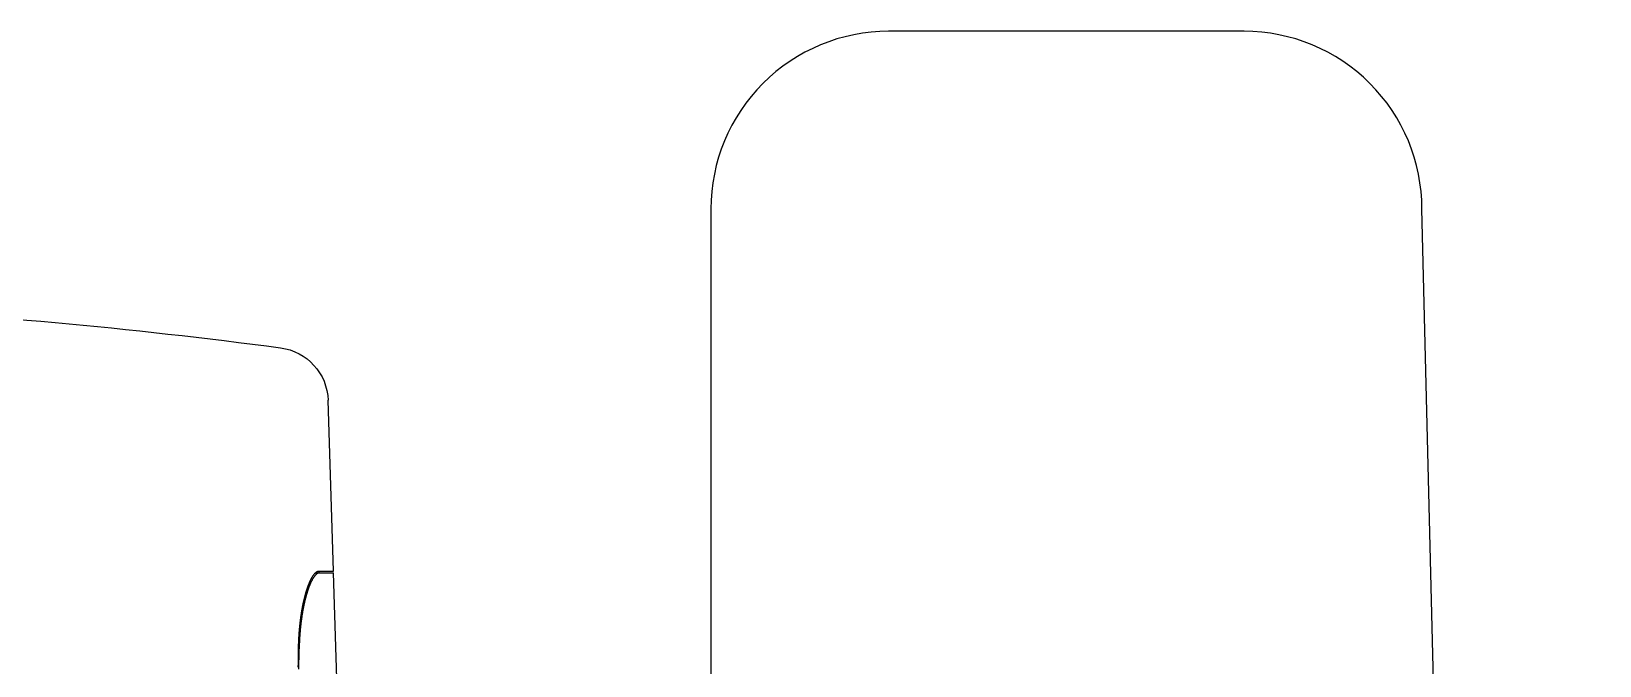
# Model space of a CAD drawing. Header units: millimetres. Extents: x 2213 to 82676, y 1050 to 28650.
# Drawn here: x 29835.7 to 29923.9, y 17402.6 to 17438.3 of the extents above; entities that cross this region are included whole.
import ezdxf

# ---------------------------------------------------------------- set-up
doc = ezdxf.new("R2010")
doc.units = ezdxf.units.MM
doc.header["$LTSCALE"] = 200
doc.linetypes.add('DASHED', pattern=[0.75, 0.5, -0.25])
doc.layers.add('A-FIX', color=5, linetype='Continuous')

# ---------------------------------------------------------------- blocks, each defined once
blk = doc.blocks.new('등받이')
blk.add_lwpolyline([(17936.631, 31451.142), (17956.631, 31451.142, -0.414214), (17966.631, 31441.142), (17966.631, 31035.9, -0.414214), (17956.631, 31025.9), (17926.631, 31025.9, -0.414214), (17916.631, 31035.9), (17926.631, 31441.142, -0.414214)], format="xyb", close=True)
blk = doc.blocks.new('A$C657279D5')
at = {"linetype": 'Continuous'}
for p, q in [((-159.112357, 920.590775), (-158.808093, 930.205517)), ((-161.194736, 854.787611), (-159.115606, 920.48812))]:
    blk.add_line(p, q, dxfattribs=at)
at = {"linetype": 'DASHED'}
for p, q in [((-158.10183, 920.48812), (-159.115606, 920.48812)), ((-158.305163, 920.590775), (-159.112357, 920.590775)), ((-157.148569, 916.103795), (-157.180218, 916.103795))]:
    blk.add_line(p, q, dxfattribs=at)
for points in [[(-158.325607, 920.488292), (-158.324107, 920.488292), (-158.322607, 920.488292), (-158.321107, 920.488292), (-158.319607, 920.488292), (-158.318107, 920.488292), (-158.316507, 920.488292), (-158.315007, 920.488292), (-158.313507, 920.487292), (-158.312007, 920.487292), (-158.310507, 920.487292), (-158.309007, 920.487292), (-158.307507, 920.487292), (-158.306007, 920.487292), (-158.304507, 920.487292), (-158.303007, 920.486292), (-158.301607, 920.486292), (-158.300107, 920.486292), (-158.298607, 920.486292), (-158.297107, 920.486292), (-158.295607, 920.485292), (-158.294107, 920.485292), (-158.292607, 920.485292), (-158.291107, 920.485292), (-158.289607, 920.484292), (-158.288207, 920.484292), (-158.286707, 920.484292), (-158.285207, 920.484292), (-158.283707, 920.483292), (-158.282307, 920.483292), (-158.280807, 920.483292), (-158.279307, 920.482292), (-158.277807, 920.482292), (-158.276407, 920.482292), (-158.274907, 920.481292), (-158.273507, 920.481292), (-158.272007, 920.480292), (-158.270607, 920.480292), (-158.269107, 920.480292), (-158.267707, 920.479292), (-158.266207, 920.479292), (-158.264807, 920.478292), (-158.263307, 920.478292), (-158.261907, 920.477292), (-158.260507, 920.477292), (-158.259007, 920.476292), (-158.257607, 920.476292), (-158.256207, 920.476292), (-158.254807, 920.475292), (-158.253407, 920.475292), (-158.251907, 920.474292), (-158.250507, 920.473292), (-158.249107, 920.473292), (-158.247707, 920.472292), (-158.246307, 920.472292), (-158.244907, 920.471292), (-158.243507, 920.471292), (-158.242107, 920.470292), (-158.240707, 920.470292), (-158.239307, 920.469292), (-158.238007, 920.468292), (-158.236607, 920.468292), (-158.235207, 920.467292), (-158.233807, 920.467292), (-158.232407, 920.466292), (-158.231107, 920.465292), (-158.229707, 920.465292), (-158.228307, 920.464292), (-158.227007, 920.463292), (-158.225607, 920.463292), (-158.224307, 920.462292), (-158.222907, 920.461292), (-158.221607, 920.461292), (-158.220207, 920.460292), (-158.218907, 920.459292), (-158.217507, 920.458292), (-158.216207, 920.458292), (-158.214907, 920.457292), (-158.213507, 920.456292), (-158.212207, 920.456292), (-158.210907, 920.455292), (-158.209507, 920.454292), (-158.208207, 920.453292), (-158.206907, 920.453292), (-158.205607, 920.452292), (-158.204307, 920.451292), (-158.203007, 920.450292), (-158.201707, 920.449292), (-158.200407, 920.449292), (-158.199107, 920.448292), (-158.197807, 920.447292), (-158.196507, 920.446292), (-158.195207, 920.445292), (-158.193907, 920.445292), (-158.192607, 920.444292), (-158.191407, 920.443292), (-158.190107, 920.442292), (-158.188807, 920.441292), (-158.187507, 920.440292), (-158.186307, 920.440292), (-158.185007, 920.439292), (-158.183707, 920.438292), (-158.182507, 920.437292), (-158.181207, 920.436292), (-158.180007, 920.435292), (-158.178707, 920.434292), (-158.177507, 920.433292), (-158.176207, 920.433292), (-158.175007, 920.432292), (-158.173807, 920.431292), (-158.172507, 920.430292), (-158.171307, 920.429292), (-158.170107, 920.428292), (-158.168907, 920.427292), (-158.167607, 920.426292), (-158.166407, 920.425292), (-158.165207, 920.424292), (-158.164007, 920.423292), (-158.162807, 920.422292), (-158.161607, 920.421292), (-158.160407, 920.420292), (-158.159207, 920.420292), (-158.158007, 920.419292), (-158.156807, 920.418292), (-158.155607, 920.417292), (-158.154407, 920.416292), (-158.153207, 920.415292), (-158.152107, 920.414292), (-158.150907, 920.413292), (-158.149707, 920.412292), (-158.148607, 920.411292), (-158.147407, 920.410292), (-158.146207, 920.409292), (-158.145107, 920.408292), (-158.143907, 920.407292), (-158.142807, 920.406292), (-158.141607, 920.405292), (-158.140507, 920.404292), (-158.139307, 920.403292), (-158.138207, 920.402292), (-158.137107, 920.401292), (-158.135907, 920.400292), (-158.134807, 920.399292), (-158.133707, 920.398292), (-158.132507, 920.397292), (-158.131407, 920.396292), (-158.130307, 920.395292), (-158.129207, 920.394292), (-158.128107, 920.392292), (-158.127007, 920.391292), (-158.125907, 920.390292), (-158.124807, 920.389292), (-158.123707, 920.388292), (-158.122607, 920.387292), (-158.121507, 920.386292), (-158.120407, 920.385292), (-158.119307, 920.384292), (-158.118307, 920.383292), (-158.117207, 920.382292), (-158.116107, 920.381292)], [(-158.093407, 920.484292), (-158.094407, 920.485292), (-158.095407, 920.485292), (-158.096307, 920.486292), (-158.097307, 920.487292), (-158.098307, 920.488292), (-158.099307, 920.489292), (-158.100307, 920.490292), (-158.101307, 920.491292), (-158.102307, 920.492292), (-158.103307, 920.493292), (-158.104307, 920.494292), (-158.105207, 920.495292), (-158.106307, 920.496292), (-158.107307, 920.497292), (-158.108307, 920.498292), (-158.109307, 920.499292), (-158.110307, 920.499292), (-158.111307, 920.500292), (-158.112307, 920.501292), (-158.113307, 920.502292), (-158.114307, 920.503292), (-158.115407, 920.504292), (-158.116407, 920.505292), (-158.117407, 920.506292), (-158.118407, 920.507292), (-158.119507, 920.508292), (-158.120507, 920.508292), (-158.121507, 920.509292), (-158.122607, 920.510292), (-158.123607, 920.511292), (-158.124707, 920.512292), (-158.125707, 920.513292), (-158.126707, 920.514292), (-158.127807, 920.515292), (-158.128907, 920.516292), (-158.129907, 920.516292), (-158.131007, 920.517292), (-158.132007, 920.518292), (-158.133107, 920.519292), (-158.134207, 920.520292), (-158.135207, 920.521292), (-158.136307, 920.522292), (-158.137407, 920.522292), (-158.138507, 920.523292), (-158.139607, 920.524292), (-158.140707, 920.525292), (-158.141807, 920.526292), (-158.142807, 920.527292), (-158.143907, 920.527292), (-158.145107, 920.528292), (-158.146207, 920.529292), (-158.147307, 920.530292), (-158.148407, 920.531292), (-158.149507, 920.532292), (-158.150607, 920.532292), (-158.151707, 920.533292), (-158.152907, 920.534292), (-158.154007, 920.535292), (-158.155107, 920.536292), (-158.156307, 920.536292), (-158.157407, 920.537292), (-158.158507, 920.538292), (-158.159707, 920.539292), (-158.160807, 920.540292), (-158.162007, 920.540292), (-158.163107, 920.541292), (-158.164307, 920.542292), (-158.165407, 920.543292), (-158.166607, 920.543292), (-158.167807, 920.544292), (-158.168907, 920.545292), (-158.170107, 920.546292), (-158.171307, 920.546292), (-158.172507, 920.547292), (-158.173607, 920.548292), (-158.174807, 920.549292), (-158.176007, 920.549292), (-158.177207, 920.550292), (-158.178407, 920.551292), (-158.179607, 920.552292), (-158.180807, 920.552292), (-158.182007, 920.553292), (-158.183207, 920.554292), (-158.184407, 920.554292), (-158.185607, 920.555292), (-158.186807, 920.556292), (-158.188007, 920.557292), (-158.189207, 920.557292), (-158.190407, 920.558292), (-158.191707, 920.559292), (-158.192907, 920.559292), (-158.194107, 920.560292), (-158.195307, 920.561292), (-158.196607, 920.561292), (-158.197807, 920.562292), (-158.199007, 920.562292), (-158.200307, 920.563292), (-158.201507, 920.564292), (-158.202707, 920.564292), (-158.204007, 920.565292), (-158.205207, 920.566292), (-158.206507, 920.566292), (-158.207707, 920.567292), (-158.209007, 920.567292), (-158.210207, 920.568292), (-158.211507, 920.569292), (-158.212807, 920.569292), (-158.214007, 920.570292), (-158.215307, 920.570292), (-158.216607, 920.571292), (-158.217807, 920.571292), (-158.219107, 920.572292), (-158.220407, 920.572292), (-158.221707, 920.573292), (-158.222907, 920.573292), (-158.224207, 920.574292), (-158.225507, 920.574292), (-158.226807, 920.575292), (-158.228107, 920.575292), (-158.229407, 920.576292), (-158.230707, 920.576292), (-158.231907, 920.577292), (-158.233207, 920.577292), (-158.234507, 920.578292), (-158.235807, 920.578292), (-158.237107, 920.579292), (-158.238407, 920.579292), (-158.239707, 920.580292), (-158.241007, 920.580292), (-158.242407, 920.580292), (-158.243707, 920.581292), (-158.245007, 920.581292), (-158.246307, 920.582292), (-158.247607, 920.582292), (-158.248907, 920.582292), (-158.250207, 920.583292), (-158.251607, 920.583292), (-158.252907, 920.584292), (-158.254207, 920.584292), (-158.255507, 920.584292), (-158.256907, 920.585292), (-158.258207, 920.585292), (-158.259507, 920.585292), (-158.260907, 920.585292), (-158.262207, 920.586292), (-158.263507, 920.586292), (-158.264907, 920.586292), (-158.266207, 920.587292), (-158.267507, 920.587292), (-158.268907, 920.587292), (-158.270207, 920.587292), (-158.271607, 920.588292), (-158.272907, 920.588292), (-158.274307, 920.588292), (-158.275607, 920.588292), (-158.277007, 920.588292), (-158.278307, 920.589292), (-158.279707, 920.589292), (-158.281007, 920.589292)], [(-158.116107, 920.381292), (-158.105507, 920.370292), (-158.095107, 920.359292), (-158.084807, 920.348292), (-158.074807, 920.337292), (-158.065107, 920.325292), (-158.055407, 920.314292), (-158.046007, 920.302292), (-158.036807, 920.290292), (-158.027707, 920.278292), (-158.018807, 920.265292), (-158.010107, 920.253292), (-158.001507, 920.241292), (-157.993107, 920.228292), (-157.984807, 920.215292), (-157.976607, 920.202292), (-157.968607, 920.190292), (-157.960607, 920.177292), (-157.952807, 920.164292), (-157.945107, 920.151292), (-157.937507, 920.137292), (-157.930007, 920.124292), (-157.922607, 920.111292), (-157.915307, 920.098292), (-157.908107, 920.085292), (-157.900907, 920.071292), (-157.893907, 920.058292), (-157.887007, 920.044292), (-157.880107, 920.031292), (-157.873307, 920.017292), (-157.866707, 920.004292), (-157.860007, 919.990292), (-157.853507, 919.977292), (-157.847007, 919.963292), (-157.840707, 919.949292), (-157.834307, 919.936292), (-157.828107, 919.922292), (-157.821907, 919.908292), (-157.815807, 919.894292), (-157.809707, 919.880292), (-157.803707, 919.867292), (-157.797807, 919.853292), (-157.791907, 919.839292), (-157.786107, 919.825292), (-157.780307, 919.811292), (-157.774607, 919.797292), (-157.768907, 919.783292), (-157.763307, 919.769292), (-157.757707, 919.755292), (-157.752207, 919.741292), (-157.746807, 919.727292), (-157.741307, 919.713292), (-157.736007, 919.699292), (-157.730707, 919.684292), (-157.725407, 919.670292), (-157.720207, 919.656292), (-157.715007, 919.642292), (-157.709807, 919.628292), (-157.704707, 919.613292), (-157.699707, 919.599292), (-157.694707, 919.585292), (-157.689707, 919.571292), (-157.684807, 919.556292), (-157.679907, 919.542292), (-157.675107, 919.528292), (-157.670307, 919.513292), (-157.665507, 919.499292), (-157.660807, 919.485292), (-157.656107, 919.470292), (-157.651507, 919.456292), (-157.646807, 919.442292), (-157.642307, 919.427292), (-157.637707, 919.413292), (-157.633207, 919.398292), (-157.628707, 919.384292), (-157.624307, 919.369292), (-157.619907, 919.355292), (-157.615507, 919.341292), (-157.611207, 919.326292), (-157.606907, 919.312292), (-157.602607, 919.297292), (-157.598407, 919.283292), (-157.594207, 919.268292), (-157.590007, 919.254292), (-157.585807, 919.239292), (-157.581707, 919.224292), (-157.577607, 919.210292), (-157.573607, 919.195292), (-157.569507, 919.181292), (-157.565607, 919.166292), (-157.561607, 919.152292), (-157.557607, 919.137292), (-157.553707, 919.123292), (-157.549907, 919.108292), (-157.546007, 919.093292), (-157.542207, 919.079292), (-157.538407, 919.064292), (-157.534607, 919.049292), (-157.530907, 919.035292), (-157.527207, 919.020292), (-157.523507, 919.006292), (-157.519807, 918.991292), (-157.516207, 918.976292), (-157.512607, 918.962292), (-157.509007, 918.947292), (-157.505407, 918.932292), (-157.501907, 918.917292), (-157.498407, 918.903292), (-157.494907, 918.888292), (-157.491407, 918.873292), (-157.488007, 918.859292), (-157.484607, 918.844292), (-157.481207, 918.829292), (-157.477807, 918.815292), (-157.474507, 918.800292), (-157.471207, 918.785292), (-157.467907, 918.770292), (-157.464607, 918.756292), (-157.461307, 918.741292), (-157.458107, 918.726292), (-157.454907, 918.711292), (-157.451707, 918.696292), (-157.448607, 918.682292), (-157.445407, 918.667292), (-157.442307, 918.652292), (-157.439207, 918.637292), (-157.436207, 918.623292), (-157.433107, 918.608292), (-157.430107, 918.593292), (-157.427107, 918.578292), (-157.424107, 918.563292), (-157.421207, 918.549292), (-157.418207, 918.534292), (-157.415307, 918.519292), (-157.412407, 918.504292), (-157.409607, 918.489292), (-157.406707, 918.474292), (-157.403907, 918.460292), (-157.401107, 918.445292), (-157.398307, 918.430292), (-157.395607, 918.415292), (-157.392807, 918.400292), (-157.390107, 918.385292), (-157.387407, 918.370292), (-157.384707, 918.356292), (-157.382107, 918.341292), (-157.379407, 918.326292), (-157.376807, 918.311292), (-157.374207, 918.296292), (-157.371707, 918.281292), (-157.369107, 918.266292), (-157.366607, 918.251292), (-157.364107, 918.236292), (-157.361607, 918.221292), (-157.359107, 918.207292), (-157.356607, 918.192292), (-157.354207, 918.177292), (-157.351807, 918.162292), (-157.349407, 918.147292), (-157.347007, 918.132292), (-157.344707, 918.117292), (-157.342307, 918.102292), (-157.340007, 918.087292), (-157.337707, 918.072292), (-157.335507, 918.057292), (-157.333207, 918.042292), (-157.331007, 918.027292), (-157.328707, 918.012292), (-157.326507, 917.997292), (-157.324407, 917.982292), (-157.322207, 917.968292), (-157.320007, 917.953292), (-157.317907, 917.938292), (-157.315807, 917.923292), (-157.313707, 917.908292), (-157.311607, 917.893292), (-157.309607, 917.878292), (-157.307507, 917.863292), (-157.305507, 917.848292), (-157.303507, 917.833292), (-157.301507, 917.818292), (-157.299607, 917.803292), (-157.297607, 917.788292), (-157.295707, 917.773292), (-157.293807, 917.758292), (-157.291907, 917.743292), (-157.290007, 917.728292), (-157.288107, 917.713292), (-157.286307, 917.698292), (-157.284407, 917.683292), (-157.282607, 917.668292), (-157.280807, 917.653292), (-157.279007, 917.638292), (-157.277307, 917.623292), (-157.275507, 917.608292), (-157.273807, 917.593292), (-157.272107, 917.578292), (-157.270407, 917.563292), (-157.268707, 917.548292), (-157.267007, 917.533292), (-157.265407, 917.518292), (-157.263807, 917.503292), (-157.262107, 917.488292), (-157.260507, 917.473292), (-157.258907, 917.457292), (-157.257407, 917.442292), (-157.255807, 917.427292), (-157.254307, 917.412292), (-157.252807, 917.397292), (-157.251307, 917.382292), (-157.249807, 917.367292), (-157.248307, 917.352292), (-157.246907, 917.337292), (-157.245407, 917.322292), (-157.244007, 917.307292), (-157.242607, 917.292292), (-157.241207, 917.277292), (-157.239807, 917.262292), (-157.238507, 917.247292), (-157.237107, 917.232292), (-157.235807, 917.217292), (-157.234507, 917.202292), (-157.233207, 917.187292), (-157.231907, 917.172292), (-157.230607, 917.157292), (-157.229407, 917.141292), (-157.228207, 917.126292), (-157.226907, 917.111292), (-157.225707, 917.096292), (-157.224607, 917.081292), (-157.223407, 917.066292), (-157.222207, 917.051292), (-157.221107, 917.036292), (-157.220007, 917.021292), (-157.218907, 917.006292), (-157.217807, 916.991292), (-157.216707, 916.976292), (-157.215607, 916.961292), (-157.214607, 916.946292), (-157.213607, 916.931292), (-157.212507, 916.915292), (-157.211507, 916.900292), (-157.210607, 916.885292), (-157.209607, 916.870292), (-157.208607, 916.855292), (-157.207707, 916.840292), (-157.206807, 916.825292), (-157.205907, 916.810292), (-157.205007, 916.795292), (-157.204107, 916.780292), (-157.203307, 916.765292), (-157.202407, 916.750292), (-157.201607, 916.734292), (-157.200807, 916.719292), (-157.200007, 916.704292), (-157.199207, 916.689292), (-157.198407, 916.674292), (-157.197707, 916.659292), (-157.196907, 916.644292), (-157.196207, 916.629292), (-157.195507, 916.614292), (-157.194807, 916.599292), (-157.194107, 916.584292), (-157.193407, 916.568292), (-157.192807, 916.553292), (-157.192207, 916.538292), (-157.191507, 916.523292), (-157.190907, 916.508292), (-157.190407, 916.493292), (-157.189807, 916.478292), (-157.189207, 916.463292), (-157.188707, 916.448292), (-157.188107, 916.433292), (-157.187607, 916.417292), (-157.187107, 916.402292), (-157.186607, 916.387292), (-157.186207, 916.372292), (-157.185707, 916.357292), (-157.185307, 916.342292), (-157.184807, 916.327292), (-157.184407, 916.312292), (-157.184007, 916.297292), (-157.183607, 916.282292), (-157.183307, 916.267292), (-157.182907, 916.251292), (-157.182607, 916.236292), (-157.182307, 916.221292), (-157.181907, 916.206292)], [(-157.148607, 916.206292), (-157.148807, 916.222292), (-157.149007, 916.237292), (-157.149307, 916.253292), (-157.149507, 916.268292), (-157.149807, 916.284292), (-157.150107, 916.299292), (-157.150407, 916.314292), (-157.150807, 916.330292), (-157.151107, 916.345292), (-157.151507, 916.361292), (-157.151907, 916.376292), (-157.152207, 916.392292), (-157.152607, 916.407292), (-157.153107, 916.423292), (-157.153507, 916.438292), (-157.154007, 916.454292), (-157.154407, 916.469292), (-157.154907, 916.485292), (-157.155407, 916.500292), (-157.155907, 916.516292), (-157.156507, 916.531292), (-157.157007, 916.546292), (-157.157607, 916.562292), (-157.158107, 916.577292), (-157.158707, 916.593292), (-157.159307, 916.608292), (-157.160007, 916.624292), (-157.160607, 916.639292), (-157.161307, 916.655292), (-157.161907, 916.670292), (-157.162607, 916.686292), (-157.163307, 916.701292), (-157.164107, 916.717292), (-157.164807, 916.732292), (-157.165507, 916.747292), (-157.166307, 916.763292), (-157.167107, 916.778292), (-157.167907, 916.794292), (-157.168707, 916.809292), (-157.169507, 916.825292), (-157.170407, 916.840292), (-157.171307, 916.856292), (-157.172107, 916.871292), (-157.173007, 916.887292), (-157.173907, 916.902292), (-157.174907, 916.917292), (-157.175807, 916.933292), (-157.176807, 916.948292), (-157.177707, 916.964292), (-157.178707, 916.979292), (-157.179807, 916.995292), (-157.180807, 917.010292), (-157.181807, 917.026292), (-157.182907, 917.041292), (-157.184007, 917.056292), (-157.185007, 917.072292), (-157.186207, 917.087292), (-157.187307, 917.103292), (-157.188407, 917.118292), (-157.189607, 917.134292), (-157.190707, 917.149292), (-157.191907, 917.165292), (-157.193107, 917.180292), (-157.194407, 917.195292), (-157.195607, 917.211292), (-157.196907, 917.226292), (-157.198107, 917.242292), (-157.199407, 917.257292), (-157.200707, 917.273292), (-157.202007, 917.288292), (-157.203407, 917.303292), (-157.204707, 917.319292), (-157.206107, 917.334292), (-157.207507, 917.350292), (-157.208907, 917.365292), (-157.210307, 917.380292), (-157.211807, 917.396292), (-157.213207, 917.411292), (-157.214707, 917.427292), (-157.216207, 917.442292), (-157.217707, 917.458292), (-157.219207, 917.473292), (-157.220807, 917.488292), (-157.222307, 917.504292), (-157.223907, 917.519292), (-157.225507, 917.535292), (-157.227107, 917.550292), (-157.228707, 917.565292), (-157.230407, 917.581292), (-157.232007, 917.596292), (-157.233707, 917.612292), (-157.235407, 917.627292), (-157.237107, 917.642292), (-157.238907, 917.658292), (-157.240607, 917.673292), (-157.242407, 917.688292), (-157.244107, 917.704292), (-157.245907, 917.719292), (-157.247807, 917.735292), (-157.249607, 917.750292), (-157.251407, 917.765292), (-157.253307, 917.781292), (-157.255207, 917.796292), (-157.257107, 917.811292), (-157.259007, 917.827292), (-157.261007, 917.842292), (-157.262907, 917.858292), (-157.264907, 917.873292), (-157.266907, 917.888292), (-157.268907, 917.904292), (-157.270907, 917.919292), (-157.273007, 917.934292), (-157.275107, 917.950292), (-157.277207, 917.965292), (-157.279307, 917.980292), (-157.281407, 917.996292), (-157.283507, 918.011292), (-157.285707, 918.026292), (-157.287907, 918.042292), (-157.290107, 918.057292), (-157.292307, 918.072292), (-157.294507, 918.088292), (-157.296807, 918.103292), (-157.299107, 918.118292), (-157.301407, 918.134292), (-157.303707, 918.149292), (-157.306107, 918.164292), (-157.308407, 918.180292), (-157.310807, 918.195292), (-157.313207, 918.210292), (-157.315607, 918.225292), (-157.318107, 918.241292), (-157.320507, 918.256292), (-157.323007, 918.271292), (-157.325507, 918.287292), (-157.328007, 918.302292), (-157.330607, 918.317292), (-157.333207, 918.332292), (-157.335707, 918.348292), (-157.338407, 918.363292), (-157.341007, 918.378292), (-157.343607, 918.393292), (-157.346307, 918.409292), (-157.349007, 918.424292), (-157.351707, 918.439292), (-157.354507, 918.454292), (-157.357207, 918.470292), (-157.360007, 918.485292), (-157.362807, 918.500292), (-157.365607, 918.515292), (-157.368507, 918.530292), (-157.371407, 918.546292), (-157.374307, 918.561292), (-157.377207, 918.576292), (-157.380107, 918.591292), (-157.383107, 918.606292), (-157.386107, 918.622292), (-157.389107, 918.637292), (-157.392107, 918.652292), (-157.395207, 918.667292), (-157.398207, 918.682292), (-157.401407, 918.698292), (-157.404507, 918.713292), (-157.407607, 918.728292), (-157.410807, 918.743292), (-157.414007, 918.758292), (-157.417207, 918.773292), (-157.420507, 918.788292), (-157.423707, 918.804292), (-157.427007, 918.819292), (-157.430307, 918.834292), (-157.433707, 918.849292), (-157.437007, 918.864292), (-157.440407, 918.879292), (-157.443907, 918.894292), (-157.447307, 918.909292), (-157.450807, 918.924292), (-157.454207, 918.939292), (-157.457807, 918.954292), (-157.461307, 918.970292), (-157.464907, 918.985292), (-157.468507, 919.000292), (-157.472107, 919.015292), (-157.475707, 919.030292), (-157.479407, 919.045292), (-157.483107, 919.060292), (-157.486807, 919.075292), (-157.490507, 919.090292), (-157.494307, 919.105292), (-157.498107, 919.120292), (-157.502007, 919.135292), (-157.505807, 919.150292), (-157.509707, 919.165292), (-157.513607, 919.180292), (-157.517607, 919.195292), (-157.521507, 919.210292), (-157.525507, 919.225292), (-157.529607, 919.240292), (-157.533607, 919.254292), (-157.537707, 919.269292), (-157.541907, 919.284292), (-157.546007, 919.299292), (-157.550207, 919.314292), (-157.554407, 919.329292), (-157.558707, 919.344292), (-157.563007, 919.359292), (-157.567307, 919.374292), (-157.571707, 919.388292), (-157.576107, 919.403292), (-157.580507, 919.418292), (-157.584907, 919.433292), (-157.589407, 919.448292), (-157.594007, 919.463292), (-157.598507, 919.477292), (-157.603107, 919.492292), (-157.607807, 919.507292), (-157.612407, 919.522292), (-157.617107, 919.536292), (-157.621907, 919.551292), (-157.626707, 919.566292), (-157.631507, 919.581292), (-157.636307, 919.595292), (-157.641207, 919.610292), (-157.646207, 919.625292), (-157.651207, 919.639292), (-157.656207, 919.654292), (-157.661307, 919.669292), (-157.666407, 919.683292), (-157.671507, 919.698292), (-157.676707, 919.712292), (-157.682007, 919.727292), (-157.687307, 919.741292), (-157.692607, 919.756292), (-157.698007, 919.770292), (-157.703507, 919.785292), (-157.708907, 919.799292), (-157.714507, 919.814292), (-157.720107, 919.828292), (-157.725707, 919.843292), (-157.731407, 919.857292), (-157.737207, 919.871292), (-157.743007, 919.886292), (-157.748807, 919.900292), (-157.754707, 919.914292), (-157.760707, 919.929292), (-157.766707, 919.943292), (-157.772807, 919.957292), (-157.778907, 919.971292), (-157.785107, 919.986292), (-157.791407, 920.000292), (-157.797707, 920.014292), (-157.804107, 920.028292), (-157.810607, 920.042292), (-157.817107, 920.056292), (-157.823707, 920.070292), (-157.830407, 920.084292), (-157.837207, 920.098292), (-157.844107, 920.112292), (-157.851007, 920.126292), (-157.858007, 920.139292), (-157.865107, 920.153292), (-157.872407, 920.167292), (-157.879707, 920.180292), (-157.887107, 920.194292), (-157.894607, 920.208292), (-157.902107, 920.221292), (-157.909807, 920.235292), (-157.917707, 920.248292), (-157.925607, 920.261292), (-157.933607, 920.275292), (-157.941707, 920.288292), (-157.950007, 920.301292), (-157.958407, 920.314292), (-157.966907, 920.327292), (-157.975607, 920.340292), (-157.984407, 920.353292), (-157.993407, 920.366292), (-158.002507, 920.378292), (-158.011807, 920.391292), (-158.021307, 920.403292), (-158.031007, 920.415292), (-158.040907, 920.427292), (-158.050907, 920.439292), (-158.061207, 920.450292), (-158.071707, 920.462292), (-158.082407, 920.473292), (-158.093407, 920.484292)], [(-157.165907, 915.071292), (-157.168807, 915.278292), (-157.171707, 915.484292), (-157.174607, 915.691292), (-157.177407, 915.897292), (-157.180207, 916.104292)], [(-157.134007, 915.181292), (-157.137007, 915.386292), (-157.139907, 915.591292), (-157.142807, 915.796292), (-157.145707, 916.001292), (-157.148607, 916.206292)]]:
    blk.add_lwpolyline(points, dxfattribs=at)
at = {"linetype": 'Continuous'}
for centre, radius, start, end in [((-115.000046, 623.929024), 311.955931, 92.88782, 97.577371), ((-155.729988, 930.108108), 3.079646, 97.577371, 178.187447)]:
    blk.add_arc(centre, radius, start, end, dxfattribs=at)
at = {"linetype": 'DASHED'}
for centre, radius, start, end in [((-158.305295, 920.393556), 0.197219, 82.934787, 89.961786), ((-172.785333, 915.891807), 15.606555, 0.778287, 1.154988)]:
    blk.add_arc(centre, radius, start, end, dxfattribs=at)
blk.add_blockref('등받이', (-18146.977174, -30500.158428))

msp = doc.modelspace()

# ---------------------------------------------------------------- block references
at = {"layer": 'A-FIX', "xscale": -1}
msp.add_blockref('A$C657279D5', (29693.587, 16487.363), dxfattribs=at)

doc.saveas('drawing.dxf')
